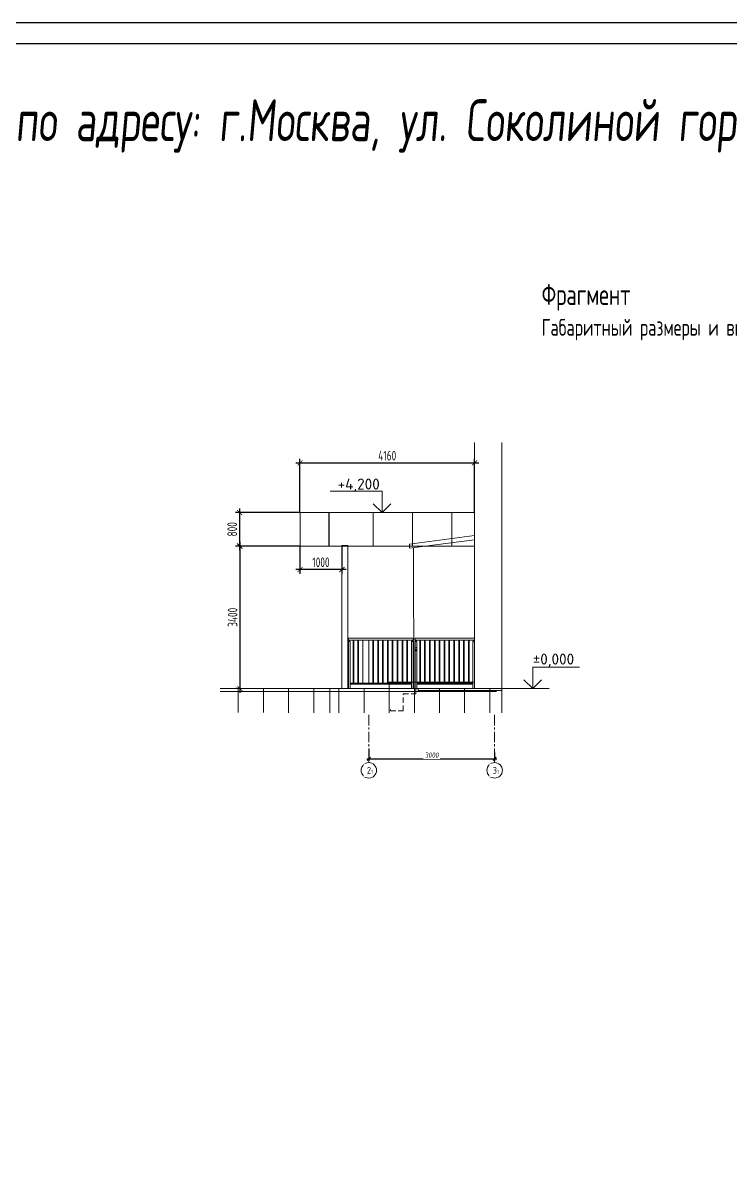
# Model space of a CAD drawing. Header units: millimetres. Extents: x -241391 to 8718866, y 0 to 143518.
# Drawn here: x -190008 to -173145, y 113634 to 141008 of the extents above; entities that cross this region are included whole.
import ezdxf
from ezdxf import colors
from ezdxf.entities.mleader import LeaderData, LeaderLine
from ezdxf.enums import TextEntityAlignment as Align
from ezdxf.math import Vec2, Vec3

# ---------------------------------------------------------------- set-up
doc = ezdxf.new("R2010")
doc.units = ezdxf.units.MM
doc.header["$MEASUREMENT"] = 0
doc.header["$PDMODE"] = 3
doc.header["$PDSIZE"] = -4
for name, pattern in [('01_base$0$DASHED2', [0.375, 0.25, -0.125]), ('CENTER', [2, 1.25, -0.25, 0.25, -0.25]), ('CONTI', [0])]:
    doc.linetypes.add(name, pattern=pattern)
doc.layers.get('0').update_dxf_attribs({"color": 250, "lineweight": 9})
doc.layers.get('Defpoints').update_dxf_attribs({"color": 8})
doc.layers.add('!_Фасад_Штрих_Син', color=7, linetype='Continuous', lineweight=5, true_color=0x86d5d5)
for name, color, linetype, lineweight in [('!_Цоколь', 7, 'Continuous', 0), ('АР_Оси', 193, 'Continuous', 9), ('АР_Отметки', 250, 'Continuous', 15), ('АР_Текст', 250, 'Continuous', 5), ('Ограждение', 250, 'Continuous', 9), ('пунктир', 251, 'Continuous', 13), ('СТЕНЫ кирпич ЛИДЕР', 250, 'Continuous', 15)]:
    doc.layers.add(name, color=color, linetype=linetype, lineweight=lineweight)
for name, color, linetype in [('_RAMKA', 7, 'Continuous'), ('PDF _0', 7, 'Continuous'), ('ПРИМЕЧАНИЕ', 7, 'Continuous')]:
    doc.layers.add(name, color=color, linetype=linetype)
doc.layers.add('ТХ_привязка ТХ', color=7, linetype='Continuous', true_color=0x163d5c)
doc.styles.add('ISOCPEUR', font='isocpeur.ttf', dxfattribs={"width": 0.7})
doc.styles.add('PDF ISOCPEUR', font='isocpeur.ttf')
doc.styles.add('Архитектурный размер', font='isocpeur.ttf', dxfattribs={"width": 0.8, "oblique": 8})
doc.styles.add('ГОСТ 2.304', font='isocpeur.ttf', dxfattribs={"width": 0.7})
doc.dimstyles.new('R_100', dxfattribs={"dimtxt": 270, "dimasz": 120, "dimexe": 100, "dimexo": 0, "dimgap": 60, "dimtad": 1, "dimdec": 0, "dimrnd": 5, "dimzin": 0, "dimdsep": 46, "dimtxsty": 'ISOCPEUR', "dimblk": 'ARCHTICK', "dimcen": 0, "dimdle": 100, "dimclrd": 256, "dimclre": 256, "dimclrt": 256, "dimadec": 0, "dimazin": 0, "dimtfac": 2, "dimtdec": 0, "dimtofl": 0, "dimtmove": 1, "dimatfit": 3, "dimfxl": 1, "dimtvp": 3, "dimtolj": 1, "dimtzin": 0, "dimarcsym": 0})
doc.dimstyles.new('R_50', dxfattribs={"dimtxt": 125, "dimasz": 75, "dimexe": 50, "dimexo": 0, "dimgap": 25, "dimtad": 1, "dimdec": 0, "dimzin": 0, "dimdsep": 46, "dimtxsty": 'Архитектурный размер', "dimblk": 'OBLIQUE', "dimcen": 0, "dimdle": 50, "dimclrd": 256, "dimclre": 256, "dimclrt": 256, "dimadec": 0, "dimazin": 0, "dimtfac": 2, "dimtdec": 0, "dimtmove": 0, "dimatfit": 3, "dimfxl": 1, "dimtvp": 3, "dimtfill": 1, "dimtolj": 1, "dimtzin": 0, "dimarcsym": 0})

# ---------------------------------------------------------------- blocks, each defined once
blk = doc.blocks.new('_DotSmall')
at = {"color": 0, "linetype": 'ByBlock', "const_width": 0.5}
blk.add_lwpolyline([(-0.0625, 0, 1), (0.0625, 0, 1)], format="xyb", close=True, dxfattribs=at)
blk = doc.blocks.new('_Oblique')
at = {"color": 0, "linetype": 'ByBlock', "lineweight": -2}
blk.add_line((-0.5, -0.5), (0.5, 0.5), dxfattribs=at)
blk = doc.blocks.new('*D319')
at = {"lineweight": -2, "ltscale": 150, "transparency": 16777216}
for p, q in [((-181759, 123687), (-181759, 123398)), ((-178759, 123597), (-178759, 123398)), ((-181809, 123448), (-178709, 123448))]:
    blk.add_line(p, q, dxfattribs=at)
at = {"layer": 'Defpoints', "color": 0, "ltscale": 150, "transparency": 16777216}
for p in [(-181759, 123687), (-178759, 123597), (-178759, 123448)]:
    blk.add_point(p, dxfattribs=at)
at = {"lineweight": -2, "ltscale": 150, "transparency": 16777216, "xscale": 75, "yscale": 75, "zscale": 75, "rotation": 180}
blk.add_blockref('_Oblique', (-181759, 123448), dxfattribs=at)
at = {"lineweight": -2, "ltscale": 150, "transparency": 16777216, "xscale": 75, "yscale": 75, "zscale": 75}
blk.add_blockref('_Oblique', (-178759, 123448), dxfattribs=at)
at = {"ltscale": 150, "transparency": 16777216, "insert": (-180259, 123536), "char_height": 125, "attachment_point": 5, "style": 'Архитектурный размер', "bg_fill": 3, "box_fill_scale": 1.25, "bg_fill_color": 256, "bg_fill_true_color": 13158600, "bg_fill_transparency": 0}
blk.add_mtext('\\A1;3000', dxfattribs=at)
blk = doc.blocks.new('_ArchTick')
at = {"color": 0, "linetype": 'ByBlock', "const_width": 0.15}
blk.add_lwpolyline([(-0.5, -0.5), (0.5, 0.5)], dxfattribs=at)
blk = doc.blocks.new('*D324')
at = {"layer": 'Defpoints', "color": 0, "ltscale": 100, "transparency": 16777216}
for p in [(-183401, 129324), (-184843, 128525), (-183401, 128525)]:
    blk.add_point(p, dxfattribs=at)
at = {"layer": 'ТХ_привязка ТХ', "lineweight": -2, "ltscale": 100, "transparency": 16777216}
for p, q in [((-183401, 129324), (-184943, 129324)), ((-184843, 129424), (-184843, 128425)), ((-183401, 128525), (-184943, 128525))]:
    blk.add_line(p, q, dxfattribs=at)
at = {"layer": 'ТХ_привязка ТХ', "lineweight": -2, "ltscale": 100, "transparency": 16777216, "xscale": 120, "yscale": 120, "zscale": 120}
for p, rotation in [((-184843, 129324), 90), ((-184843, 128525), 270)]:
    blk.add_blockref('_ArchTick', p, dxfattribs=dict(at, rotation=rotation))
at = {"layer": 'ТХ_привязка ТХ', "ltscale": 100, "transparency": 16777216, "insert": (-185018, 128925), "char_height": 230, "attachment_point": 5, "rotation": 90, "style": 'ISOCPEUR'}
blk.add_mtext('\\A1;800', dxfattribs=at)
blk = doc.blocks.new('*D325')
at = {"layer": 'Defpoints', "color": 0, "ltscale": 100, "transparency": 16777216}
for p in [(-183401, 128525), (-184833, 125124), (-184831, 125124)]:
    blk.add_point(p, dxfattribs=at)
at = {"layer": 'ТХ_привязка ТХ', "lineweight": -2, "ltscale": 100, "transparency": 16777216}
for p, q in [((-183401, 128525), (-184933, 128525)), ((-184833, 128625), (-184833, 125024)), ((-184831, 125124), (-184933, 125124))]:
    blk.add_line(p, q, dxfattribs=at)
at = {"layer": 'ТХ_привязка ТХ', "lineweight": -2, "ltscale": 100, "transparency": 16777216, "xscale": 120, "yscale": 120, "zscale": 120}
for p, rotation in [((-184833, 128525), 90), ((-184833, 125124), 270)]:
    blk.add_blockref('_ArchTick', p, dxfattribs=dict(at, rotation=rotation))
at = {"layer": 'ТХ_привязка ТХ', "ltscale": 100, "transparency": 16777216, "insert": (-185008, 126825), "char_height": 230, "attachment_point": 5, "rotation": 90, "style": 'ISOCPEUR'}
blk.add_mtext('\\A1;3400', dxfattribs=at)
blk = doc.blocks.new('*D331')
at = {"layer": 'Defpoints', "color": 0, "ltscale": 100, "transparency": 16777216}
for p in [(-183401, 128525), (-182401, 128525), (-183401, 127963)]:
    blk.add_point(p, dxfattribs=at)
at = {"layer": 'ТХ_привязка ТХ', "lineweight": -2, "ltscale": 100, "transparency": 16777216}
for p, q in [((-183401, 128525), (-183401, 127863)), ((-182401, 128525), (-182401, 127863)), ((-182301, 127963), (-183501, 127963))]:
    blk.add_line(p, q, dxfattribs=at)
at = {"layer": 'ТХ_привязка ТХ', "lineweight": -2, "ltscale": 100, "transparency": 16777216, "xscale": 120, "yscale": 120, "zscale": 120, "rotation": 180}
blk.add_blockref('_ArchTick', (-183401, 127963), dxfattribs=at)
at = {"layer": 'ТХ_привязка ТХ', "lineweight": -2, "ltscale": 100, "transparency": 16777216, "xscale": 120, "yscale": 120, "zscale": 120}
blk.add_blockref('_ArchTick', (-182401, 127963), dxfattribs=at)
at = {"layer": 'ТХ_привязка ТХ', "ltscale": 100, "transparency": 16777216, "insert": (-182901, 128138), "char_height": 230, "attachment_point": 5, "style": 'ISOCPEUR'}
blk.add_mtext('\\A1;1000', dxfattribs=at)
blk = doc.blocks.new('*D332')
at = {"layer": 'Defpoints', "color": 0, "ltscale": 100, "transparency": 16777216}
for p in [(-179239, 130508), (-183401, 129324), (-179239, 129324)]:
    blk.add_point(p, dxfattribs=at)
at = {"layer": 'ТХ_привязка ТХ', "lineweight": -2, "ltscale": 100, "transparency": 16777216}
for p, q in [((-183401, 129324), (-183401, 130608)), ((-179239, 129324), (-179239, 130608)), ((-183501, 130508), (-179139, 130508))]:
    blk.add_line(p, q, dxfattribs=at)
at = {"layer": 'ТХ_привязка ТХ', "lineweight": -2, "ltscale": 100, "transparency": 16777216, "xscale": 120, "yscale": 120, "zscale": 120, "rotation": 180}
blk.add_blockref('_ArchTick', (-183401, 130508), dxfattribs=at)
at = {"layer": 'ТХ_привязка ТХ', "lineweight": -2, "ltscale": 100, "transparency": 16777216, "xscale": 120, "yscale": 120, "zscale": 120}
blk.add_blockref('_ArchTick', (-179239, 130508), dxfattribs=at)
at = {"layer": 'ТХ_привязка ТХ', "ltscale": 100, "transparency": 16777216, "insert": (-181320, 130683), "char_height": 230, "attachment_point": 5, "style": 'ISOCPEUR'}
blk.add_mtext('\\A1;4160', dxfattribs=at)

msp = doc.modelspace()

# ---------------------------------------------------------------- hatches: boundary and pattern name
at = {"layer": '!_Цоколь', "lineweight": 0, "ltscale": 5, "true_color": 0x636466}
h = msp.add_hatch(dxfattribs=at)
h.set_pattern_fill('ANSI37', color=251, scale=4800, angle=45)
h.set_pattern_definition([(90, (712725.5, -163548.1), (-600, 1e-13), []), (180, (712725.5, -163548.1), (-2e-13, -600), [])])
h.paths.add_polyline_path([(-185303.7, 124550.6), (-178713.6, 124543.7), (-178713.7, 125125.5), (-185303.6, 125125.5)])

# ---------------------------------------------------------------- linework, layer by layer
at = {"layer": '!_Фасад_Штрих_Син', "color": 250, "linetype": 'Continuous', "ltscale": 10, "true_color": 0x383e42}
for p, q in [((-182715.5, 128525.4, 0.7), (-182715.5, 129323, 0.7)), ((-182708, 128525.4, 0.7), (-182708, 129323, 0.7)), ((-181653, 128525.4, 0.7), (-181653, 129323, 0.7)), ((-180715.5, 128525.4, 0.7), (-180715.5, 129323, 0.7)), ((-179778, 128525.4, 0.7), (-179778, 129323, 0.7))]:
    msp.add_line(p, q, dxfattribs=at)
at = {"layer": '!_Цоколь', "color": 18, "lineweight": 0, "ltscale": 5, "true_color": 0x000000}
msp.add_line((-182690.2, 125126.8), (-182692.4, 124547.1), dxfattribs=at)
at = {"layer": '!_Цоколь', "color": 251, "lineweight": 0, "ltscale": 5, "true_color": 0x636466}
msp.add_lwpolyline([(-180586.7, 125077.9), (-178588.6, 125077.9), (-178588.6, 125125.5), (-180586.7, 125125.5)], close=True, dxfattribs=at)
at = {"ltscale": 150}
msp.add_line((-179238.8, 125126.9), (-185306.8, 125124), dxfattribs=at)
at = {"ltscale": 100}
for points in [[(-180788.6, 128573.2), (-180788.6, 128573.2), (-179238.7, 128777.3)], [(-180788.6, 128473.5), (-180788.6, 128573.2), (-179238.7, 128777.3)], [(-180788.6, 128573.2), (-180788.6, 128573.2), (-179238.7, 128777.3)], [(-180788.6, 128473.5), (-180788.6, 128573.2), (-179238.7, 128777.3)], [(-180788.6, 128473.5), (-179238.7, 128676.4)], [(-180788.6, 128473.5), (-179238.7, 128676.4)], [(-180688.6, 125125.5), (-180694.4, 128485.8)]]:
    msp.add_lwpolyline(points, dxfattribs=at)
at = {"ltscale": 150}
for points in [[(-182400.8, 128535.5), (-182260.8, 128535.5), (-182260.8, 125125.5), (-182400.8, 125125.5)], [(-182246.2, 126276.8), (-180705.9, 126276.8), (-180705.9, 126327.9), (-182246.2, 126327.9)], [(-182236.7, 126246.8), (-182218.5, 126246.8), (-182218.5, 126276.8), (-182236.7, 126276.8)], [(-180734.4, 126246.8), (-180716.2, 126246.8), (-180716.2, 126276.8), (-180734.4, 126276.8)], [(-180654.1, 126276.7), (-179238.7, 126276.7), (-179238.7, 126327.8), (-180654.1, 126327.8)], [(-180644.5, 126246.7), (-180626.3, 126246.7), (-180626.3, 126276.7), (-180644.5, 126276.7)], [(-179267.2, 126246.7), (-179249, 126246.7), (-179249, 126276.7), (-179267.2, 126276.7)], [(-180654.1, 125125.5), (-180616.1, 125125.5), (-180616.1, 126027.8), (-180654.1, 126027.8)], [(-180644, 126027.8), (-180623.9, 126027.8), (-180623.9, 126055.8), (-180644, 126055.8)], [(-182208.2, 125230.4), (-180743.9, 125230.4), (-180743.9, 125255.4), (-182208.2, 125255.4)], [(-180616.1, 125230.4), (-179276.8, 125230.4), (-179276.8, 125255.4), (-180616.1, 125255.4)]]:
    msp.add_lwpolyline(points, close=True, dxfattribs=at)
for points in [[(-182208.2, 125125.5), (-182208.2, 126246.8), (-182246.2, 126246.8), (-182246.2, 125125.5), (-182208.2, 125125.5)], [(-180705.9, 125125.5), (-180705.9, 126246.8), (-180743.9, 126246.8), (-180743.9, 125125.5), (-180705.9, 125125.5)], [(-180616.1, 125125.4), (-180616.1, 126246.7), (-180654.1, 126246.7), (-180654.1, 125125.4), (-180616.1, 125125.4)], [(-179238.8, 125125.4), (-179238.7, 126246.7), (-179276.7, 126246.7), (-179276.8, 125125.4), (-179238.8, 125125.4)]]:
    msp.add_lwpolyline(points, dxfattribs=at)
msp.add_circle((-180634, 126080.8), 25, dxfattribs=at)
at = {"layer": '_RAMKA', "color": 0}
msp.add_lwpolyline([(-241391.3, 81826.5), (-157691.3, 81826.5), (-157691.3, 141008.3), (-241391.3, 141008.3)], close=True, dxfattribs=at)
at = {"layer": '_RAMKA', "color": 0, "lineweight": 30}
msp.add_lwpolyline([(-239391.3, 82326.5), (-158191.3, 82326.5), (-158191.3, 140508.3), (-239391.3, 140508.3)], close=True, dxfattribs=at)
at = {"layer": 'PDF _0', "lineweight": 0}
for p, q in [((-179238.7, 129323.9), (-183524.5, 129323.9)), ((-183400.8, 129323.9), (-183400.8, 128525.4)), ((-179238.7, 129323.9), (-183400.8, 129323.9)), ((-179238.7, 128525.4), (-179238.7, 129323.9)), ((-179238.7, 128525.4), (-179238.7, 129323.9)), ((-183524.5, 128525.4), (-180788.6, 128525.4)), ((-183400.8, 128525.4), (-179238.7, 128525.4)), ((-178228.6, 125125.5), (-177456.8, 125125.5))]:
    msp.add_line(p, q, dxfattribs=at)
for points in [[(-182685.3, 129833.8), (-181444.6, 129833.8), (-181444.6, 129323.9), (-181231.2, 129532.8), (-181444.6, 129323.9), (-181653.5, 129532.8)], [(-176734.5, 125635.4), (-177850.2, 125635.4), (-177850.2, 125125.5), (-178063.6, 125334.4), (-177850.2, 125125.5), (-177641.3, 125334.4)], [(-179064.2, 125125.5), (-177574, 125125.5)]]:
    msp.add_lwpolyline(points, dxfattribs=at)
at = {"layer": 'АР_Оси', "color": 6, "linetype": 'CENTER', "ltscale": 200}
for p, q in [((-181759, 124495.1, -0.2), (-181759, 123357.2, -0.2)), ((-178759, 124495.1, -0.2), (-178759, 123357.2, -0.2))]:
    msp.add_line(p, q, dxfattribs=at)
at = {"layer": 'АР_Оси', "color": 6, "linetype": 'CONTI', "ltscale": 1000}
for centre in [(-181759, 123172.6, -0.2), (-178759, 123172.6, -0.2)]:
    msp.add_circle(centre, 184.6, dxfattribs=at)
at = {"layer": 'Ограждение'}
for points in [[(-182136.2, 125255.6), (-182136.2, 126276.8)], [(-182120.2, 126276.8), (-182120.2, 125255.6), (-182120.2, 125255.6)], [(-182020.2, 125255.6), (-182020.2, 126276.8)], [(-182004.2, 126276.8), (-182004.2, 125255.6), (-182004.2, 125255.6)], [(-181904.2, 125255.6), (-181904.2, 126276.8)], [(-181763.2, 126276.8), (-181763.2, 125255.6), (-181763.2, 125255.6)], [(-181663.2, 125255.6), (-181663.2, 126276.8)], [(-181647.2, 126276.8), (-181647.2, 125255.6), (-181647.2, 125255.6)], [(-181547.2, 125255.6), (-181547.2, 126276.8)], [(-181531.2, 126276.8), (-181531.2, 125255.6), (-181531.2, 125255.6)], [(-181431.2, 125255.6), (-181431.2, 126276.8)], [(-181415.2, 126276.8), (-181415.2, 125255.6), (-181415.2, 125255.6)], [(-181315.2, 125255.6), (-181315.2, 126276.8)], [(-181299.2, 126276.8), (-181299.2, 125255.6), (-181299.2, 125255.6)], [(-181199.2, 125255.6), (-181199.2, 126276.8)], [(-181183.2, 126276.8), (-181183.2, 125255.6), (-181183.2, 125255.6)], [(-181083.2, 125255.6), (-181083.2, 126276.8)], [(-181067.2, 126276.8), (-181067.2, 125255.6), (-181067.2, 125255.6)], [(-180967.2, 125255.6), (-180967.2, 126276.8)], [(-180951.2, 126276.8), (-180951.2, 125255.6), (-180951.2, 125255.6)], [(-180851.2, 125255.6), (-180851.2, 126276.8)], [(-180835.2, 126276.8), (-180835.2, 125255.6), (-180835.2, 125255.6)], [(-180544, 125255.5), (-180544, 126276.7)], [(-180528, 126276.7), (-180528, 125255.5), (-180528, 125255.5)], [(-180428, 125255.5), (-180428, 126276.7)], [(-180412, 126276.7), (-180412, 125255.5), (-180412, 125255.5)], [(-180312, 125255.5), (-180312, 126276.7)], [(-180296, 126276.7), (-180296, 125255.5), (-180296, 125255.5)], [(-180196, 125255.5), (-180196, 126276.7)], [(-180180, 126276.7), (-180180, 125255.5), (-180180, 125255.5)], [(-180080, 125255.5), (-180080, 126276.7)], [(-180064, 126276.7), (-180064, 125255.5), (-180064, 125255.5)], [(-179964, 125255.5), (-179964, 126276.7)], [(-179948, 126276.7), (-179948, 125255.5), (-179948, 125255.5)], [(-179848, 125255.5), (-179848, 126276.7)], [(-179832, 126276.7), (-179832, 125255.5), (-179832, 125255.5)], [(-179732, 125255.5), (-179732, 126276.7)], [(-179716, 126276.7), (-179716, 125255.5), (-179716, 125255.5)], [(-179616, 125255.5), (-179616, 126276.7)], [(-179600, 126276.7), (-179600, 125255.5), (-179600, 125255.5)], [(-179500, 125255.5), (-179500, 126276.7)], [(-179484, 126276.7), (-179484, 125255.5), (-179484, 125255.5)], [(-179384, 125255.5), (-179384, 126276.7)], [(-179368, 126276.7), (-179368, 125255.5), (-179368, 125255.5)]]:
    msp.add_lwpolyline(points, dxfattribs=at)
at = {"layer": 'пунктир', "linetype": '01_base$0$DASHED2', "ltscale": 500}
msp.add_line((-184943.6, 125125.5), (-178588.6, 125125.5), dxfattribs=at)
at = {"layer": 'пунктир', "linetype": '01_base$0$DASHED2', "ltscale": 500, "elevation": -0.3}
msp.add_lwpolyline([(-181243.4, 124626.3), (-181243.4, 124596.2), (-180941, 124596.3), (-180941, 124995.5), (-180640.5, 124995.5), (-180640.4, 125125.5), (-178588.6, 125125.5)], dxfattribs=at)
at = {"layer": 'СТЕНЫ кирпич ЛИДЕР', "ltscale": 100}
for p, q in [((-179238.8, 125125.4), (-179238.8, 130997.5)), ((-178588.6, 124546.2), (-178588.6, 130997.5)), ((-182690.2, 125125.5), (-179238.7, 125125.5)), ((-182690.2, 125125.5), (-179238.7, 125125.5)), ((-181273.4, 125275.5, -0.4), (-179239, 125275.5, -0.2)), ((-181273.3, 124735.6, -0.3), (-181273.4, 125275.5, -0.4)), ((-181273.4, 125275.5, -0.4), (-179239, 125275.5, -0.2))]:
    msp.add_line(p, q, dxfattribs=at)

# ---------------------------------------------------------------- texts
at = {"layer": 'PDF _0', "lineweight": 0, "insert": (-181498.7, 129812.3), "char_height": 262.49, "width": 1030.602, "attachment_point": 9, "style": 'PDF ISOCPEUR'}
msp.add_mtext('+4,200', dxfattribs=at)
at = {"layer": 'PDF _0', "lineweight": 0, "insert": (-177850.2, 125635.4), "char_height": 262.49, "attachment_point": 7, "rotation": 359.99739, "style": 'PDF ISOCPEUR'}
msp.add_mtext('%%P0,000', dxfattribs=at)
at = {"layer": 'АР_Текст', "ltscale": 75, "style": 'ISOCPEUR', "oblique": 5, "width": 0.7}
msp.add_text('Капитальный ремонт здания "ГБОУ Школа № 429 "Соколиная гора", расположенного по адресу: г.Москва, ул. Соколиной горы 5-я, д. 14', height=1000, dxfattribs=at).set_placement((-198201.2, 138647.7), align=Align.MIDDLE)
at = {"layer": 'ПРИМЕЧАНИЕ', "insert": (-177637.7, 133435.2), "char_height": 500, "attachment_point": 7, "style": 'ГОСТ 2.304'}
msp.add_mtext('Фрагмент \\P{\\H0.8x;Габаритный размеры и высоты козырька}', dxfattribs=at)

# ---------------------------------------------------------------- dimensions: what is measured, and where the dimension line sits
at = {"layer": 'ТХ_привязка ТХ', "color": 1, "ltscale": 100}
for base, p1, p2, picture, middle in [((-179238.8, 130508), (-183400.8, 129323.9), (-179238.8, 129323.9), '*D332', (-181319.8, 130683)), ((-183400.8, 127962.9), (-182400.8, 128525.4), (-183400.8, 128525.4), '*D331', (-182900.8, 128137.9))]:
    dim = msp.add_linear_dim(base=base, p1=p1, p2=p2, dimstyle='R_100', override={"dimtxt": 230, "dimpost": '\\X', "dimfxl": 2.5, "dimarcsym": 2}, dxfattribs=at)
    dim.commit()
    dim.dimension.update_dxf_attribs({"geometry": picture, "text_midpoint": middle})
for base, p1, p2, picture, middle in [((-184842.8516, 128525.4429), (-183400.8382, 129323.8731), (-183400.8382, 128525.4429), '*D324', (-185017.8516, 128924.658)), ((-184833.1, 125124.3), (-183400.8, 128525.4), (-184831.2, 125124.3), '*D325', (-185008.1, 126824.8))]:
    dim = msp.add_linear_dim(base=base, p1=p1, p2=p2, angle=90, dimstyle='R_100', override={"dimtxt": 230, "dimpost": '\\X', "dimfxl": 2.5, "dimarcsym": 2}, dxfattribs=at)
    dim.commit()
    dim.dimension.update_dxf_attribs({"geometry": picture, "text_midpoint": middle})

# ---------------------------------------------------------------- leaders
at = {"layer": 'АР_Отметки'}
ml = msp.add_multileader_mtext('Standard', dxfattribs=at)
ml.set_content('0,000', color=256, style='ISOCPEUR')
ml.set_leader_properties(color=256, linetype='Continuous', lineweight=-1)
ml.set_arrow_properties(name='DOTSMALL')
ml.build(insert=Vec2(0, 0))
ml.multileader.update_dxf_attribs({"has_text_frame": 1, "text_left_attachment_type": 4, "text_right_attachment_type": 4, "dogleg_length": 100, "arrow_head_size": 180})
ctx = ml.context
ctx.base_point, ctx.char_height, ctx.arrow_head_size, ctx.landing_gap_size, ctx.plane_origin = Vec3(-195801, 128738.8, 0), 250, 180, 50, Vec3(-194859.4, 127451.9, 0)
ctx.left_attachment, ctx.right_attachment = 4, 4
notes = []
notes.append((ctx, [(0, (0, 0, 0), (0, 0), (1, 0), 1, [])]))
ctx.mtext.insert, ctx.mtext.width, ctx.mtext.defined_height, ctx.mtext.line_spacing_style, ctx.mtext.flow_direction = Vec3(-195751, 129138.8, 0), 599.198, 407.5, 2, 5
ml = msp.add_multileader_mtext('Standard', dxfattribs=at)
ml.set_content('0,000', color=256, style='ISOCPEUR')
ml.set_leader_properties(color=256, linetype='Continuous', lineweight=-1)
ml.set_arrow_properties(name='DOTSMALL')
ml.build(insert=Vec2(0, 0))
ml.multileader.update_dxf_attribs({"has_text_frame": 1, "text_left_attachment_type": 4, "text_right_attachment_type": 4, "dogleg_length": 100, "arrow_head_size": 180})
ctx = ml.context
ctx.base_point, ctx.char_height, ctx.arrow_head_size, ctx.landing_gap_size, ctx.plane_origin = Vec3(-202583.9, 121652.2, 0), 250, 180, 50, Vec3(-204745.1, 120215.7, 0)
ctx.left_attachment, ctx.right_attachment = 4, 4
notes.append((ctx, [(0, (0, 0, 0), (0, 0), (1, 0), 1, [])]))
ctx.mtext.insert, ctx.mtext.width, ctx.mtext.line_spacing_style, ctx.mtext.flow_direction = Vec3(-202533.9, 122052.2, 0), 852.697, 2, 5
for ctx, leaders in notes:
    for number, flags, end, landing, length, lines in leaders:
        leader = LeaderData()
        leader.index, (leader.has_last_leader_line, leader.has_dogleg_vector, leader.attachment_direction) = number, flags
        leader.last_leader_point, leader.dogleg_vector, leader.dogleg_length = Vec3(end), Vec3(landing), length
        for number, points, colour, breaks in lines:
            line = LeaderLine()
            line.index, line.vertices, line.color, line.breaks = number, Vec3.list(points), colors.encode_raw_color(colour), breaks
            leader.lines.append(line)
        ctx.leaders.append(leader)

# ---------------------------------------------------------------- next in the draw order: texts
at = {"layer": 'АР_Оси', "color": 6, "linetype": 'CONTI', "ltscale": 1000, "char_height": 161.497, "width": 57.155, "attachment_point": 1, "line_spacing_factor": 1.149209, "style": 'ГОСТ 2.304', "bg_fill": 2}
for s, insert in [('{\\W0.8;2\\H0.57143x;1}', (-181805.1, 123254.6, -0.2)), ('{\\W0.8;3\\H0.57143x;1}', (-178805.1, 123254.6, -0.2))]:
    msp.add_mtext(s, dxfattribs=dict(at, insert=insert))

# ---------------------------------------------------------------- next in the draw order: dimensions: what is measured, and where the dimension line sits
at = {"ltscale": 150}
dim = msp.add_linear_dim(base=(-178759, 123448.4, -0.2), p1=(-181759, 123687.2, -0.2), p2=(-178759, 123597.2, -0.2), dimstyle='R_50', override={"dimpost": '\\X'}, dxfattribs=at)
dim.commit()
dim.dimension.update_dxf_attribs({"geometry": '*D319', "text_midpoint": (-180259, 123535.9, -0.2)})

doc.saveas('drawing.dxf')
